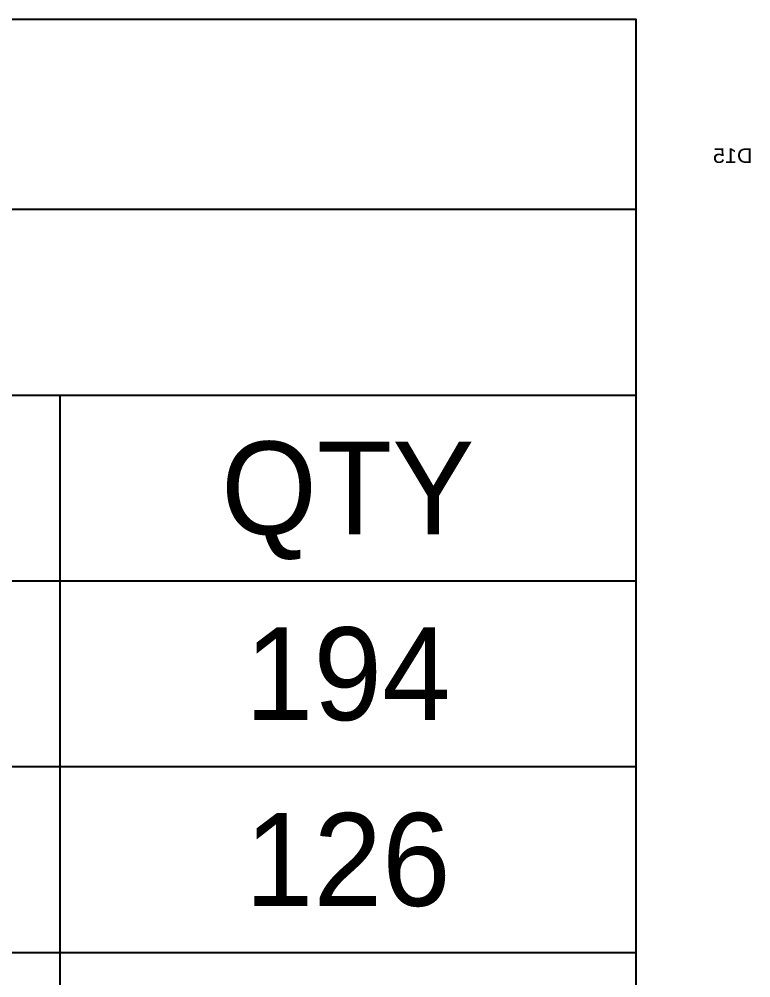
# Model space of a CAD drawing. Extents: x -209 to 15, y 9 to 85.
# Drawn here: x -71.62 to -46.62, y 52.26 to 85.03 of the extents above; entities that cross this region are included whole.
import ezdxf
from ezdxf.enums import TextEntityAlignment as Align

# ---------------------------------------------------------------- set-up
doc = ezdxf.new("R2010")
doc.units = 0
doc.layers.add('MA_NCLEGEND-1-6', color=190, linetype='CONTINUOUS')
doc.layers.add('RD_SILKSCREEN_BOTTOM', color=1, linetype='CONTINUOUS')

msp = doc.modelspace()

# ---------------------------------------------------------------- linework, layer by layer
at = {"layer": 'MA_NCLEGEND-1-6'}
msp.add_lwpolyline([(-208.8125, 8.6808), (-208.8125, 85.0308), (-50.5451, 85.0308), (-50.5451, 8.6808)], close=True, dxfattribs=at)
for points in [[(-208.8125, 78.5308), (-50.5451, 78.5308)], [(-208.8125, 72.1808), (-50.5451, 72.1808)], [(-70.2301, 72.1808), (-70.2301, 8.6808)], [(-208.8125, 65.8308), (-50.5451, 65.8308)], [(-208.8125, 59.4808), (-50.5451, 59.4808)], [(-208.8125, 53.1308), (-50.5451, 53.1308)]]:
    msp.add_lwpolyline(points, dxfattribs=at)

# ---------------------------------------------------------------- texts
at = {"layer": 'MA_NCLEGEND-1-6', "width": 0.992}
for s, p in [('QTY', (-60.3876, 67.4183)), ('194', (-60.3876, 61.0683)), ('126', (-60.3876, 54.7183))]:
    msp.add_text(s, height=3.175, dxfattribs=at).set_placement(p, align=Align.CENTER)
at = {"layer": 'RD_SILKSCREEN_BOTTOM', "text_generation_flag": 2, "width": 1.1048}
msp.add_text('D15', height=0.5, dxfattribs=at).set_placement((-46.5551, 80.1175))

doc.saveas('drawing.dxf')
